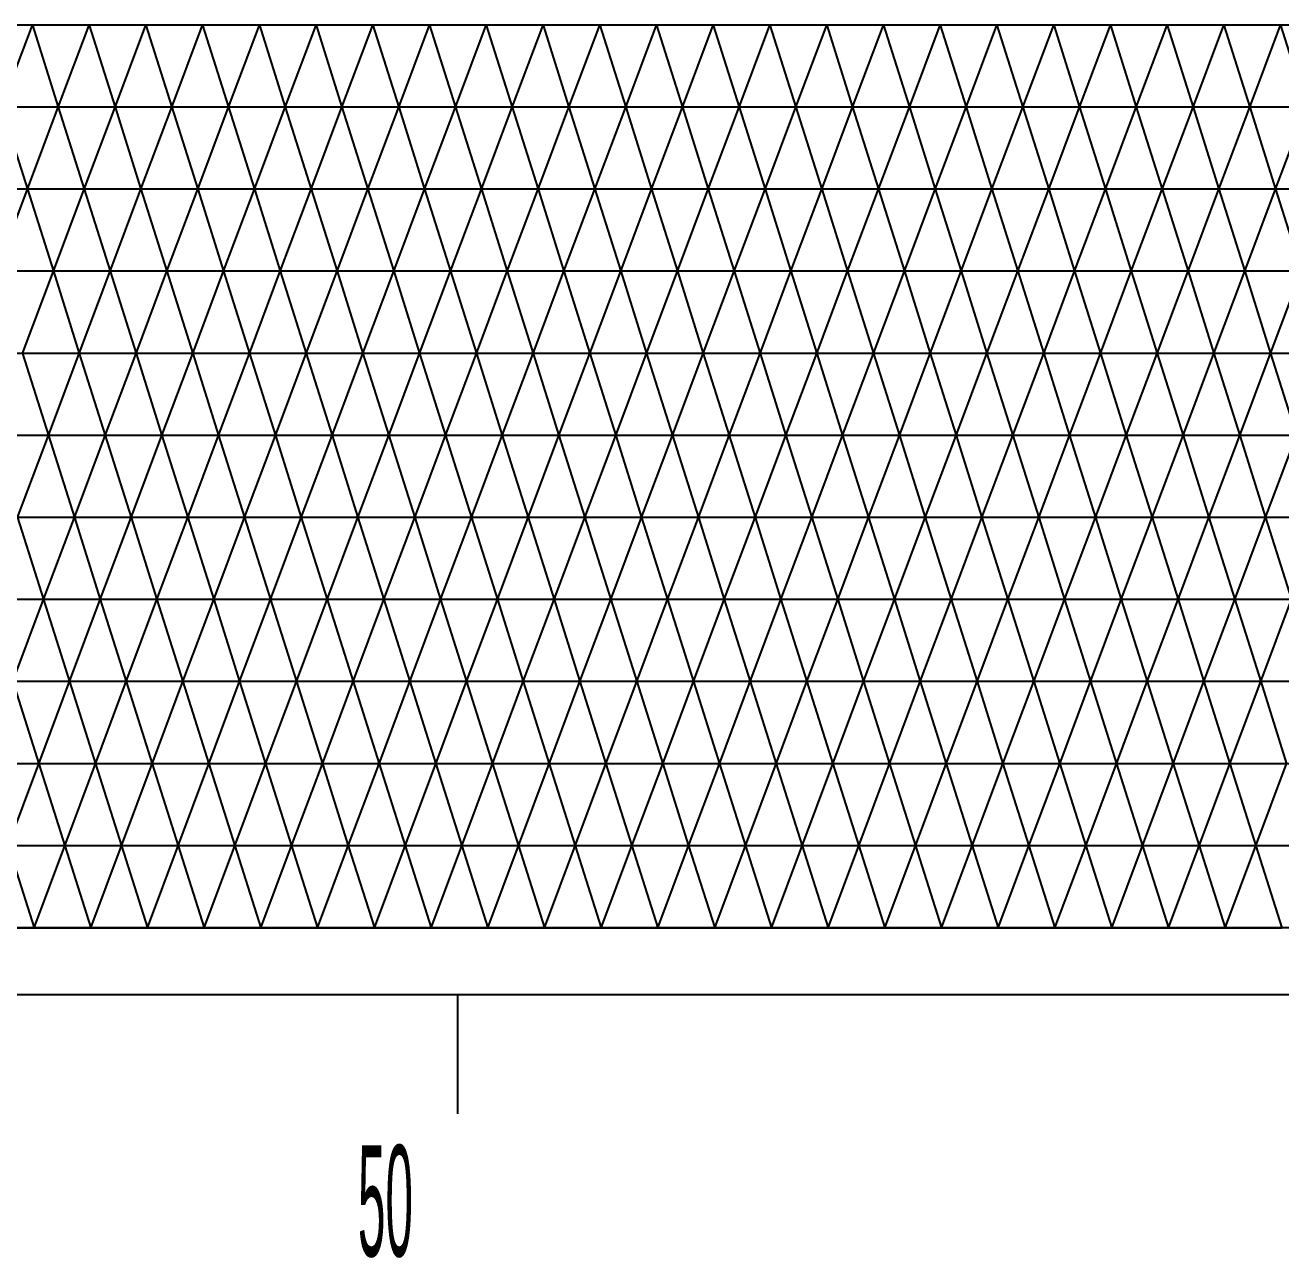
# Model space of a CAD drawing. Extents: x 0.18 to 10.14, y 0.02 to 7.38.
# Drawn here: x 4.278 to 5.159, y 0.212 to 1.078 of the extents above; entities that cross this region are included whole.
import ezdxf

# ---------------------------------------------------------------- set-up
doc = ezdxf.new("R2010")
doc.units = 0
doc.layers.add('1', color=7, linetype='CONTINUOUS')

msp = doc.modelspace()

# ---------------------------------------------------------------- linework, layer by layer
at = {"layer": '1', "color": 253}
for p, q in [((9.879836, 1.077607), (0.620165, 1.077607)), ((4.26116, 1.01999), (4.282808, 1.077607)), ((4.282808, 1.077607), (4.300995, 1.01999)), ((4.300995, 1.01999), (4.322644, 1.077607)), ((4.322644, 1.077607), (4.34083, 1.01999)), ((4.34083, 1.01999), (4.362479, 1.077607)), ((4.362479, 1.077607), (4.380665, 1.01999)), ((4.380665, 1.01999), (4.402315, 1.077607)), ((4.402315, 1.077607), (4.420499, 1.01999)), ((4.420499, 1.01999), (4.442151, 1.077607)), ((4.442151, 1.077607), (4.460334, 1.01999)), ((4.460334, 1.01999), (4.481987, 1.077607)), ((4.481987, 1.077607), (4.500168, 1.01999)), ((4.500168, 1.01999), (4.521822, 1.077607)), ((4.521822, 1.077607), (4.540003, 1.01999)), ((4.540003, 1.01999), (4.561657, 1.077607)), ((4.561657, 1.077607), (4.579837, 1.01999)), ((4.579837, 1.01999), (4.601493, 1.077607)), ((4.601493, 1.077607), (4.619672, 1.01999)), ((4.619672, 1.01999), (4.641329, 1.077607)), ((4.641329, 1.077607), (4.659507, 1.01999)), ((4.659507, 1.01999), (4.681165, 1.077607)), ((4.681165, 1.077607), (4.699341, 1.01999)), ((4.699341, 1.01999), (4.721001, 1.077607)), ((4.721001, 1.077607), (4.739176, 1.01999)), ((4.739176, 1.01999), (4.760836, 1.077607)), ((4.760836, 1.077607), (4.77901, 1.01999)), ((4.77901, 1.01999), (4.800672, 1.077607)), ((4.800672, 1.077607), (4.818845, 1.01999)), ((4.818845, 1.01999), (4.840508, 1.077607)), ((4.840508, 1.077607), (4.858679, 1.01999)), ((4.858679, 1.01999), (4.880343, 1.077607)), ((4.880343, 1.077607), (4.898514, 1.01999)), ((4.898514, 1.01999), (4.920178, 1.077607)), ((4.920178, 1.077607), (4.938349, 1.01999)), ((4.938349, 1.01999), (4.960014, 1.077607)), ((4.960014, 1.077607), (4.978183, 1.01999)), ((4.978183, 1.01999), (4.99985, 1.077607)), ((4.99985, 1.077607), (5.018018, 1.01999)), ((5.018018, 1.01999), (5.039686, 1.077607)), ((5.039686, 1.077607), (5.057852, 1.01999)), ((5.057852, 1.01999), (5.079521, 1.077607)), ((5.079521, 1.077607), (5.097687, 1.01999)), ((5.097687, 1.01999), (5.119357, 1.077607)), ((5.119357, 1.077607), (5.137521, 1.01999)), ((5.137521, 1.01999), (5.159193, 1.077607)), ((5.159193, 1.077607), (5.177356, 1.01999)), ((9.879836, 1.01999), (0.620165, 1.01999)), ((4.26116, 1.01999), (4.279344, 0.962373)), ((4.279344, 0.962373), (4.300995, 1.01999)), ((4.300995, 1.01999), (4.319177, 0.962373)), ((4.319177, 0.962373), (4.34083, 1.01999)), ((4.34083, 1.01999), (4.359011, 0.962373)), ((4.359011, 0.962373), (4.380665, 1.01999)), ((4.380665, 1.01999), (4.398844, 0.962373)), ((4.398844, 0.962373), (4.420499, 1.01999)), ((4.420499, 1.01999), (4.438677, 0.962373)), ((4.438677, 0.962373), (4.460334, 1.01999)), ((4.460334, 1.01999), (4.478511, 0.962373)), ((4.478511, 0.962373), (4.500168, 1.01999)), ((4.500168, 1.01999), (4.518345, 0.962373)), ((4.518345, 0.962373), (4.540003, 1.01999)), ((4.540003, 1.01999), (4.558178, 0.962373)), ((4.558178, 0.962373), (4.579837, 1.01999)), ((4.579837, 1.01999), (4.598011, 0.962373)), ((4.598011, 0.962373), (4.619672, 1.01999)), ((4.619672, 1.01999), (4.637845, 0.962373)), ((4.637845, 0.962373), (4.659507, 1.01999)), ((4.659507, 1.01999), (4.677678, 0.962373)), ((4.677678, 0.962373), (4.699341, 1.01999)), ((4.699341, 1.01999), (4.717512, 0.962373)), ((4.717512, 0.962373), (4.739176, 1.01999)), ((4.739176, 1.01999), (4.757345, 0.962373)), ((4.757345, 0.962373), (4.77901, 1.01999)), ((4.77901, 1.01999), (4.797179, 0.962373)), ((4.797179, 0.962373), (4.818845, 1.01999)), ((4.818845, 1.01999), (4.837012, 0.962373)), ((4.837012, 0.962373), (4.858679, 1.01999)), ((4.858679, 1.01999), (4.876846, 0.962373)), ((4.876846, 0.962373), (4.898514, 1.01999)), ((4.898514, 1.01999), (4.916679, 0.962373)), ((4.916679, 0.962373), (4.938349, 1.01999)), ((4.938349, 1.01999), (4.956512, 0.962373)), ((4.956512, 0.962373), (4.978183, 1.01999)), ((4.978183, 1.01999), (4.996346, 0.962373)), ((4.996346, 0.962373), (5.018018, 1.01999)), ((5.018018, 1.01999), (5.03618, 0.962373)), ((5.03618, 0.962373), (5.057852, 1.01999)), ((5.057852, 1.01999), (5.076013, 0.962373)), ((5.076013, 0.962373), (5.097687, 1.01999)), ((5.097687, 1.01999), (5.115847, 0.962373)), ((5.115847, 0.962373), (5.137521, 1.01999)), ((5.137521, 1.01999), (5.15568, 0.962373)), ((5.15568, 0.962373), (5.177356, 1.01999)), ((9.879836, 0.962373), (0.620165, 0.962373)), ((4.25769, 0.904755), (4.279344, 0.962373)), ((4.279344, 0.962373), (4.297523, 0.904755)), ((4.297523, 0.904755), (4.319177, 0.962373)), ((4.319177, 0.962373), (4.337355, 0.904755)), ((4.337355, 0.904755), (4.359011, 0.962373)), ((4.359011, 0.962373), (4.377187, 0.904755)), ((4.377187, 0.904755), (4.398844, 0.962373)), ((4.398844, 0.962373), (4.417019, 0.904755)), ((4.417019, 0.904755), (4.438677, 0.962373)), ((4.438677, 0.962373), (4.456852, 0.904755)), ((4.456852, 0.904755), (4.478511, 0.962373)), ((4.478511, 0.962373), (4.496685, 0.904755)), ((4.496685, 0.904755), (4.518345, 0.962373)), ((4.518345, 0.962373), (4.536517, 0.904755)), ((4.536517, 0.904755), (4.558178, 0.962373)), ((4.558178, 0.962373), (4.576349, 0.904755)), ((4.576349, 0.904755), (4.598011, 0.962373)), ((4.598011, 0.962373), (4.616182, 0.904755)), ((4.616182, 0.904755), (4.637845, 0.962373)), ((4.637845, 0.962373), (4.656014, 0.904755)), ((4.656014, 0.904755), (4.677678, 0.962373)), ((4.677678, 0.962373), (4.695847, 0.904755)), ((4.695847, 0.904755), (4.717512, 0.962373)), ((4.717512, 0.962373), (4.735679, 0.904755)), ((4.735679, 0.904755), (4.757345, 0.962373)), ((4.757345, 0.962373), (4.775511, 0.904755)), ((4.775511, 0.904755), (4.797179, 0.962373)), ((4.797179, 0.962373), (4.815344, 0.904755)), ((4.815344, 0.904755), (4.837012, 0.962373)), ((4.837012, 0.962373), (4.855176, 0.904755)), ((4.855176, 0.904755), (4.876846, 0.962373)), ((4.876846, 0.962373), (4.895009, 0.904755)), ((4.895009, 0.904755), (4.916679, 0.962373)), ((4.916679, 0.962373), (4.934841, 0.904755)), ((4.934841, 0.904755), (4.956512, 0.962373)), ((4.956512, 0.962373), (4.974674, 0.904755)), ((4.974674, 0.904755), (4.996346, 0.962373)), ((4.996346, 0.962373), (5.014506, 0.904755)), ((5.014506, 0.904755), (5.03618, 0.962373)), ((5.03618, 0.962373), (5.054338, 0.904755)), ((5.054338, 0.904755), (5.076013, 0.962373)), ((5.076013, 0.962373), (5.094171, 0.904755)), ((5.094171, 0.904755), (5.115847, 0.962373)), ((5.115847, 0.962373), (5.134003, 0.904755)), ((5.134003, 0.904755), (5.15568, 0.962373)), ((5.15568, 0.962373), (5.173835, 0.904755)), ((9.879836, 0.904755), (0.620165, 0.904755)), ((4.275869, 0.847138), (4.297523, 0.904755)), ((4.297523, 0.904755), (4.315701, 0.847138)), ((4.315701, 0.847138), (4.337355, 0.904755)), ((4.337355, 0.904755), (4.355532, 0.847138)), ((4.355532, 0.847138), (4.377187, 0.904755)), ((4.377187, 0.904755), (4.395363, 0.847138)), ((4.395363, 0.847138), (4.417019, 0.904755)), ((4.417019, 0.904755), (4.435195, 0.847138)), ((4.435195, 0.847138), (4.456852, 0.904755)), ((4.456852, 0.904755), (4.475026, 0.847138)), ((4.475026, 0.847138), (4.496685, 0.904755)), ((4.496685, 0.904755), (4.514857, 0.847138)), ((4.514857, 0.847138), (4.536517, 0.904755)), ((4.536517, 0.904755), (4.554689, 0.847138)), ((4.554689, 0.847138), (4.576349, 0.904755)), ((4.576349, 0.904755), (4.59452, 0.847138)), ((4.59452, 0.847138), (4.616182, 0.904755)), ((4.616182, 0.904755), (4.634352, 0.847138)), ((4.634352, 0.847138), (4.656014, 0.904755)), ((4.656014, 0.904755), (4.674183, 0.847138)), ((4.674183, 0.847138), (4.695847, 0.904755)), ((4.695847, 0.904755), (4.714015, 0.847138)), ((4.714015, 0.847138), (4.735679, 0.904755)), ((4.735679, 0.904755), (4.753846, 0.847138)), ((4.753846, 0.847138), (4.775511, 0.904755)), ((4.775511, 0.904755), (4.793676, 0.847138)), ((4.793676, 0.847138), (4.815344, 0.904755)), ((4.815344, 0.904755), (4.833508, 0.847138)), ((4.833508, 0.847138), (4.855176, 0.904755)), ((4.855176, 0.904755), (4.873339, 0.847138)), ((4.873339, 0.847138), (4.895009, 0.904755)), ((4.895009, 0.904755), (4.91317, 0.847138)), ((4.91317, 0.847138), (4.934841, 0.904755)), ((4.934841, 0.904755), (4.953001, 0.847138)), ((4.953001, 0.847138), (4.974674, 0.904755)), ((4.974674, 0.904755), (4.992833, 0.847138)), ((4.992833, 0.847138), (5.014506, 0.904755)), ((5.014506, 0.904755), (5.032664, 0.847138)), ((5.032664, 0.847138), (5.054338, 0.904755)), ((5.054338, 0.904755), (5.072496, 0.847138)), ((5.072496, 0.847138), (5.094171, 0.904755)), ((5.094171, 0.904755), (5.112327, 0.847138)), ((5.112327, 0.847138), (5.134003, 0.904755)), ((5.134003, 0.904755), (5.152158, 0.847138)), ((5.152158, 0.847138), (5.173835, 0.904755)), ((9.879836, 0.847138), (0.620165, 0.847138)), ((4.275869, 0.847138), (4.294051, 0.789521)), ((4.294051, 0.789521), (4.315701, 0.847138)), ((4.315701, 0.847138), (4.333881, 0.789521)), ((4.333881, 0.789521), (4.355532, 0.847138)), ((4.355532, 0.847138), (4.373712, 0.789521)), ((4.373712, 0.789521), (4.395363, 0.847138)), ((4.395363, 0.847138), (4.413542, 0.789521)), ((4.413542, 0.789521), (4.435195, 0.847138)), ((4.435195, 0.847138), (4.453372, 0.789521)), ((4.453372, 0.789521), (4.475026, 0.847138)), ((4.475026, 0.847138), (4.493203, 0.789521)), ((4.493203, 0.789521), (4.514857, 0.847138)), ((4.514857, 0.847138), (4.533033, 0.789521)), ((4.533033, 0.789521), (4.554689, 0.847138)), ((4.554689, 0.847138), (4.572863, 0.789521)), ((4.572863, 0.789521), (4.59452, 0.847138)), ((4.59452, 0.847138), (4.612693, 0.789521)), ((4.612693, 0.789521), (4.634352, 0.847138)), ((4.634352, 0.847138), (4.652523, 0.789521)), ((4.652523, 0.789521), (4.674183, 0.847138)), ((4.674183, 0.847138), (4.692354, 0.789521)), ((4.692354, 0.789521), (4.714015, 0.847138)), ((4.714015, 0.847138), (4.732183, 0.789521)), ((4.732183, 0.789521), (4.753846, 0.847138)), ((4.753846, 0.847138), (4.772014, 0.789521)), ((4.772014, 0.789521), (4.793676, 0.847138)), ((4.793676, 0.847138), (4.811844, 0.789521)), ((4.811844, 0.789521), (4.833508, 0.847138)), ((4.833508, 0.847138), (4.851675, 0.789521)), ((4.851675, 0.789521), (4.873339, 0.847138)), ((4.873339, 0.847138), (4.891504, 0.789521)), ((4.891504, 0.789521), (4.91317, 0.847138)), ((4.91317, 0.847138), (4.931335, 0.789521)), ((4.931335, 0.789521), (4.953001, 0.847138)), ((4.953001, 0.847138), (4.971165, 0.789521)), ((4.971165, 0.789521), (4.992833, 0.847138)), ((4.992833, 0.847138), (5.010995, 0.789521)), ((5.010995, 0.789521), (5.032664, 0.847138)), ((5.032664, 0.847138), (5.050826, 0.789521)), ((5.050826, 0.789521), (5.072496, 0.847138)), ((5.072496, 0.847138), (5.090655, 0.789521)), ((5.090655, 0.789521), (5.112327, 0.847138)), ((5.112327, 0.847138), (5.130486, 0.789521)), ((5.130486, 0.789521), (5.152158, 0.847138)), ((5.152158, 0.847138), (5.170316, 0.789521)), ((9.879836, 0.789521), (0.620165, 0.789521)), ((4.27241, 0.731904), (4.294051, 0.789521)), ((4.294051, 0.789521), (4.312239, 0.731904)), ((4.312239, 0.731904), (4.333881, 0.789521)), ((4.333881, 0.789521), (4.352068, 0.731904)), ((4.352068, 0.731904), (4.373712, 0.789521)), ((4.373712, 0.789521), (4.391897, 0.731904)), ((4.391897, 0.731904), (4.413542, 0.789521)), ((4.413542, 0.789521), (4.431727, 0.731904)), ((4.431727, 0.731904), (4.453372, 0.789521)), ((4.453372, 0.789521), (4.471556, 0.731904)), ((4.471556, 0.731904), (4.493203, 0.789521)), ((4.493203, 0.789521), (4.511385, 0.731904)), ((4.511385, 0.731904), (4.533033, 0.789521)), ((4.533033, 0.789521), (4.551214, 0.731904)), ((4.551214, 0.731904), (4.572863, 0.789521)), ((4.572863, 0.789521), (4.591043, 0.731904)), ((4.591043, 0.731904), (4.612693, 0.789521)), ((4.612693, 0.789521), (4.630872, 0.731904)), ((4.630872, 0.731904), (4.652523, 0.789521)), ((4.652523, 0.789521), (4.670702, 0.731904)), ((4.670702, 0.731904), (4.692354, 0.789521)), ((4.692354, 0.789521), (4.71053, 0.731904)), ((4.71053, 0.731904), (4.732183, 0.789521)), ((4.732183, 0.789521), (4.75036, 0.731904)), ((4.75036, 0.731904), (4.772014, 0.789521)), ((4.772014, 0.789521), (4.790189, 0.731904)), ((4.790189, 0.731904), (4.811844, 0.789521)), ((4.811844, 0.789521), (4.830018, 0.731904)), ((4.830018, 0.731904), (4.851675, 0.789521)), ((4.851675, 0.789521), (4.869847, 0.731904)), ((4.869847, 0.731904), (4.891504, 0.789521)), ((4.891504, 0.789521), (4.909677, 0.731904)), ((4.909677, 0.731904), (4.931335, 0.789521)), ((4.931335, 0.789521), (4.949505, 0.731904)), ((4.949505, 0.731904), (4.971165, 0.789521)), ((4.971165, 0.789521), (4.989335, 0.731904)), ((4.989335, 0.731904), (5.010995, 0.789521)), ((5.010995, 0.789521), (5.029164, 0.731904)), ((5.029164, 0.731904), (5.050826, 0.789521)), ((5.050826, 0.789521), (5.068993, 0.731904)), ((5.068993, 0.731904), (5.090655, 0.789521)), ((5.090655, 0.789521), (5.108822, 0.731904)), ((5.108822, 0.731904), (5.130486, 0.789521)), ((5.130486, 0.789521), (5.148651, 0.731904)), ((5.148651, 0.731904), (5.170316, 0.789521)), ((9.879836, 0.731904), (0.620165, 0.731904)), ((4.27241, 0.731904), (4.29061, 0.674286)), ((4.29061, 0.674286), (4.312239, 0.731904)), ((4.312239, 0.731904), (4.330438, 0.674286)), ((4.330438, 0.674286), (4.352068, 0.731904)), ((4.352068, 0.731904), (4.370266, 0.674286)), ((4.370266, 0.674286), (4.391897, 0.731904)), ((4.391897, 0.731904), (4.410094, 0.674286)), ((4.410094, 0.674286), (4.431727, 0.731904)), ((4.431727, 0.731904), (4.449922, 0.674286)), ((4.449922, 0.674286), (4.471556, 0.731904)), ((4.471556, 0.731904), (4.48975, 0.674286)), ((4.48975, 0.674286), (4.511385, 0.731904)), ((4.511385, 0.731904), (4.529578, 0.674286)), ((4.529578, 0.674286), (4.551214, 0.731904)), ((4.551214, 0.731904), (4.569407, 0.674286)), ((4.569407, 0.674286), (4.591043, 0.731904)), ((4.591043, 0.731904), (4.609234, 0.674286)), ((4.609234, 0.674286), (4.630872, 0.731904)), ((4.630872, 0.731904), (4.649062, 0.674286)), ((4.649062, 0.674286), (4.670702, 0.731904)), ((4.670702, 0.731904), (4.68889, 0.674286)), ((4.68889, 0.674286), (4.71053, 0.731904)), ((4.71053, 0.731904), (4.728718, 0.674286)), ((4.728718, 0.674286), (4.75036, 0.731904)), ((4.75036, 0.731904), (4.768547, 0.674286)), ((4.768547, 0.674286), (4.790189, 0.731904)), ((4.790189, 0.731904), (4.808374, 0.674286)), ((4.808374, 0.674286), (4.830018, 0.731904)), ((4.830018, 0.731904), (4.848203, 0.674286)), ((4.848203, 0.674286), (4.869847, 0.731904)), ((4.869847, 0.731904), (4.888031, 0.674286)), ((4.888031, 0.674286), (4.909677, 0.731904)), ((4.909677, 0.731904), (4.927859, 0.674286)), ((4.927859, 0.674286), (4.949505, 0.731904)), ((4.949505, 0.731904), (4.967687, 0.674286)), ((4.967687, 0.674286), (4.989335, 0.731904)), ((4.989335, 0.731904), (5.007514, 0.674286)), ((5.007514, 0.674286), (5.029164, 0.731904)), ((5.029164, 0.731904), (5.047343, 0.674286)), ((5.047343, 0.674286), (5.068993, 0.731904)), ((5.068993, 0.731904), (5.087171, 0.674286)), ((5.087171, 0.674286), (5.108822, 0.731904)), ((5.108822, 0.731904), (5.126999, 0.674286)), ((5.126999, 0.674286), (5.148651, 0.731904)), ((5.148651, 0.731904), (5.166827, 0.674286)), ((9.879836, 0.674286), (0.620165, 0.674286)), ((4.268998, 0.616669), (4.29061, 0.674286)), ((4.29061, 0.674286), (4.308825, 0.616669)), ((4.308825, 0.616669), (4.330438, 0.674286)), ((4.330438, 0.674286), (4.348652, 0.616669)), ((4.348652, 0.616669), (4.370266, 0.674286)), ((4.370266, 0.674286), (4.388479, 0.616669)), ((4.388479, 0.616669), (4.410094, 0.674286)), ((4.410094, 0.674286), (4.428306, 0.616669)), ((4.428306, 0.616669), (4.449922, 0.674286)), ((4.449922, 0.674286), (4.468132, 0.616669)), ((4.468132, 0.616669), (4.48975, 0.674286)), ((4.48975, 0.674286), (4.50796, 0.616669)), ((4.50796, 0.616669), (4.529578, 0.674286)), ((4.529578, 0.674286), (4.547787, 0.616669)), ((4.547787, 0.616669), (4.569407, 0.674286)), ((4.569407, 0.674286), (4.587614, 0.616669)), ((4.587614, 0.616669), (4.609234, 0.674286)), ((4.609234, 0.674286), (4.627441, 0.616669)), ((4.627441, 0.616669), (4.649062, 0.674286)), ((4.649062, 0.674286), (4.667268, 0.616669)), ((4.667268, 0.616669), (4.68889, 0.674286)), ((4.68889, 0.674286), (4.707095, 0.616669)), ((4.707095, 0.616669), (4.728718, 0.674286)), ((4.728718, 0.674286), (4.746922, 0.616669)), ((4.746922, 0.616669), (4.768547, 0.674286)), ((4.768547, 0.674286), (4.786748, 0.616669)), ((4.786748, 0.616669), (4.808374, 0.674286)), ((4.808374, 0.674286), (4.826576, 0.616669)), ((4.826576, 0.616669), (4.848203, 0.674286)), ((4.848203, 0.674286), (4.866402, 0.616669)), ((4.866402, 0.616669), (4.888031, 0.674286)), ((4.888031, 0.674286), (4.906229, 0.616669)), ((4.906229, 0.616669), (4.927859, 0.674286)), ((4.927859, 0.674286), (4.946057, 0.616669)), ((4.946057, 0.616669), (4.967687, 0.674286)), ((4.967687, 0.674286), (4.985883, 0.616669)), ((4.985883, 0.616669), (5.007514, 0.674286)), ((5.007514, 0.674286), (5.02571, 0.616669)), ((5.02571, 0.616669), (5.047343, 0.674286)), ((5.047343, 0.674286), (5.065537, 0.616669)), ((5.065537, 0.616669), (5.087171, 0.674286)), ((5.087171, 0.674286), (5.105364, 0.616669)), ((5.105364, 0.616669), (5.126999, 0.674286)), ((5.126999, 0.674286), (5.145192, 0.616669)), ((5.145192, 0.616669), (5.166827, 0.674286)), ((9.879836, 0.616669), (0.620165, 0.616669)), ((4.268998, 0.616669), (4.287232, 0.559052)), ((4.287232, 0.559052), (4.308825, 0.616669)), ((4.308825, 0.616669), (4.327058, 0.559052)), ((4.327058, 0.559052), (4.348652, 0.616669)), ((4.348652, 0.616669), (4.366884, 0.559052)), ((4.366884, 0.559052), (4.388479, 0.616669)), ((4.388479, 0.616669), (4.40671, 0.559052)), ((4.40671, 0.559052), (4.428306, 0.616669)), ((4.428306, 0.616669), (4.446536, 0.559052)), ((4.446536, 0.559052), (4.468132, 0.616669)), ((4.468132, 0.616669), (4.486362, 0.559052)), ((4.486362, 0.559052), (4.50796, 0.616669)), ((4.50796, 0.616669), (4.526187, 0.559052)), ((4.526187, 0.559052), (4.547787, 0.616669)), ((4.547787, 0.616669), (4.566013, 0.559052)), ((4.566013, 0.559052), (4.587614, 0.616669)), ((4.587614, 0.616669), (4.605839, 0.559052)), ((4.605839, 0.559052), (4.627441, 0.616669)), ((4.627441, 0.616669), (4.645665, 0.559052)), ((4.645665, 0.559052), (4.667268, 0.616669)), ((4.667268, 0.616669), (4.685491, 0.559052)), ((4.685491, 0.559052), (4.707095, 0.616669)), ((4.707095, 0.616669), (4.725317, 0.559052)), ((4.725317, 0.559052), (4.746922, 0.616669)), ((4.746922, 0.616669), (4.765143, 0.559052)), ((4.765143, 0.559052), (4.786748, 0.616669)), ((4.786748, 0.616669), (4.804969, 0.559052)), ((4.804969, 0.559052), (4.826576, 0.616669)), ((4.826576, 0.616669), (4.844795, 0.559052)), ((4.844795, 0.559052), (4.866402, 0.616669)), ((4.866402, 0.616669), (4.88462, 0.559052)), ((4.88462, 0.559052), (4.906229, 0.616669)), ((4.906229, 0.616669), (4.924446, 0.559052)), ((4.924446, 0.559052), (4.946057, 0.616669)), ((4.946057, 0.616669), (4.964272, 0.559052)), ((4.964272, 0.559052), (4.985883, 0.616669)), ((4.985883, 0.616669), (5.004098, 0.559052)), ((5.004098, 0.559052), (5.02571, 0.616669)), ((5.02571, 0.616669), (5.043924, 0.559052)), ((5.043924, 0.559052), (5.065537, 0.616669)), ((5.065537, 0.616669), (5.08375, 0.559052)), ((5.08375, 0.559052), (5.105364, 0.616669)), ((5.105364, 0.616669), (5.123576, 0.559052)), ((5.123576, 0.559052), (5.145192, 0.616669)), ((5.145192, 0.616669), (5.163402, 0.559052)), ((9.879836, 0.559052), (0.620165, 0.559052)), ((4.265665, 0.501435), (4.287232, 0.559052)), ((4.287232, 0.559052), (4.30549, 0.501435)), ((4.30549, 0.501435), (4.327058, 0.559052)), ((4.327058, 0.559052), (4.345315, 0.501435)), ((4.345315, 0.501435), (4.366884, 0.559052)), ((4.366884, 0.559052), (4.385139, 0.501435)), ((4.385139, 0.501435), (4.40671, 0.559052)), ((4.40671, 0.559052), (4.424964, 0.501435)), ((4.424964, 0.501435), (4.446536, 0.559052)), ((4.446536, 0.559052), (4.464789, 0.501435)), ((4.464789, 0.501435), (4.486362, 0.559052)), ((4.486362, 0.559052), (4.504613, 0.501435)), ((4.504613, 0.501435), (4.526187, 0.559052)), ((4.526187, 0.559052), (4.544438, 0.501435)), ((4.544438, 0.501435), (4.566013, 0.559052)), ((4.566013, 0.559052), (4.584263, 0.501435)), ((4.584263, 0.501435), (4.605839, 0.559052)), ((4.605839, 0.559052), (4.624088, 0.501435)), ((4.624088, 0.501435), (4.645665, 0.559052)), ((4.645665, 0.559052), (4.663913, 0.501435)), ((4.663913, 0.501435), (4.685491, 0.559052)), ((4.685491, 0.559052), (4.703738, 0.501435)), ((4.703738, 0.501435), (4.725317, 0.559052)), ((4.725317, 0.559052), (4.743562, 0.501435)), ((4.743562, 0.501435), (4.765143, 0.559052)), ((4.765143, 0.559052), (4.783387, 0.501435)), ((4.783387, 0.501435), (4.804969, 0.559052)), ((4.804969, 0.559052), (4.823212, 0.501435)), ((4.823212, 0.501435), (4.844795, 0.559052)), ((4.844795, 0.559052), (4.863037, 0.501435)), ((4.863037, 0.501435), (4.88462, 0.559052)), ((4.88462, 0.559052), (4.902862, 0.501435)), ((4.902862, 0.501435), (4.924446, 0.559052)), ((4.924446, 0.559052), (4.942686, 0.501435)), ((4.942686, 0.501435), (4.964272, 0.559052)), ((4.964272, 0.559052), (4.982511, 0.501435)), ((4.982511, 0.501435), (5.004098, 0.559052)), ((5.004098, 0.559052), (5.022336, 0.501435)), ((5.022336, 0.501435), (5.043924, 0.559052)), ((5.043924, 0.559052), (5.062161, 0.501435)), ((5.062161, 0.501435), (5.08375, 0.559052)), ((5.08375, 0.559052), (5.101985, 0.501435)), ((5.101985, 0.501435), (5.123576, 0.559052)), ((5.123576, 0.559052), (5.14181, 0.501435)), ((5.14181, 0.501435), (5.163402, 0.559052)), ((9.879836, 0.501435), (0.620165, 0.501435)), ((4.265665, 0.501435), (4.283946, 0.443817)), ((4.283946, 0.443817), (4.30549, 0.501435)), ((4.30549, 0.501435), (4.323768, 0.443817)), ((4.323768, 0.443817), (4.345315, 0.501435)), ((4.345315, 0.501435), (4.363592, 0.443817)), ((4.363592, 0.443817), (4.385139, 0.501435)), ((4.385139, 0.501435), (4.403416, 0.443817)), ((4.403416, 0.443817), (4.424964, 0.501435)), ((4.424964, 0.501435), (4.44324, 0.443817)), ((4.44324, 0.443817), (4.464789, 0.501435)), ((4.464789, 0.501435), (4.483063, 0.443817)), ((4.483063, 0.443817), (4.504613, 0.501435)), ((4.504613, 0.501435), (4.522887, 0.443817)), ((4.522887, 0.443817), (4.544438, 0.501435)), ((4.544438, 0.501435), (4.562711, 0.443817)), ((4.562711, 0.443817), (4.584263, 0.501435)), ((4.584263, 0.501435), (4.602534, 0.443817)), ((4.602534, 0.443817), (4.624088, 0.501435)), ((4.624088, 0.501435), (4.642358, 0.443817)), ((4.642358, 0.443817), (4.663913, 0.501435)), ((4.663913, 0.501435), (4.682182, 0.443817)), ((4.682182, 0.443817), (4.703738, 0.501435)), ((4.703738, 0.501435), (4.722006, 0.443817)), ((4.722006, 0.443817), (4.743562, 0.501435)), ((4.743562, 0.501435), (4.761829, 0.443817)), ((4.761829, 0.443817), (4.783387, 0.501435)), ((4.783387, 0.501435), (4.801653, 0.443817)), ((4.801653, 0.443817), (4.823212, 0.501435)), ((4.823212, 0.501435), (4.841477, 0.443817)), ((4.841477, 0.443817), (4.863037, 0.501435)), ((4.863037, 0.501435), (4.8813, 0.443817)), ((4.8813, 0.443817), (4.902862, 0.501435)), ((4.902862, 0.501435), (4.921124, 0.443817)), ((4.921124, 0.443817), (4.942686, 0.501435)), ((4.942686, 0.501435), (4.960948, 0.443817)), ((4.960948, 0.443817), (4.982511, 0.501435)), ((4.982511, 0.501435), (5.000772, 0.443817)), ((5.000772, 0.443817), (5.022336, 0.501435)), ((5.022336, 0.501435), (5.040595, 0.443817)), ((5.040595, 0.443817), (5.062161, 0.501435)), ((5.062161, 0.501435), (5.080419, 0.443817)), ((5.080419, 0.443817), (5.101985, 0.501435)), ((5.101985, 0.501435), (5.120243, 0.443817)), ((5.120243, 0.443817), (5.14181, 0.501435)), ((5.14181, 0.501435), (5.160066, 0.443817)), ((9.879836, 0.443817), (0.620165, 0.443817))]:
    msp.add_line(p, q, dxfattribs=at)
at = {"layer": '1', "color": 5}
for p, q in [((4.282808, 1.077607), (4.242972, 1.077607)), ((4.322644, 1.077607), (4.282808, 1.077607)), ((4.362479, 1.077607), (4.322644, 1.077607)), ((4.402315, 1.077607), (4.362479, 1.077607)), ((4.442151, 1.077607), (4.402315, 1.077607)), ((4.481987, 1.077607), (4.442151, 1.077607)), ((4.521822, 1.077607), (4.481987, 1.077607)), ((4.561657, 1.077607), (4.521822, 1.077607)), ((4.601493, 1.077607), (4.561657, 1.077607)), ((4.641329, 1.077607), (4.601493, 1.077607)), ((4.681165, 1.077607), (4.641329, 1.077607)), ((4.721001, 1.077607), (4.681165, 1.077607)), ((4.760836, 1.077607), (4.721001, 1.077607)), ((4.800672, 1.077607), (4.760836, 1.077607)), ((4.840508, 1.077607), (4.800672, 1.077607)), ((4.880343, 1.077607), (4.840508, 1.077607)), ((4.920178, 1.077607), (4.880343, 1.077607)), ((4.960014, 1.077607), (4.920178, 1.077607)), ((4.99985, 1.077607), (4.960014, 1.077607)), ((5.039686, 1.077607), (4.99985, 1.077607)), ((5.079521, 1.077607), (5.039686, 1.077607)), ((5.119357, 1.077607), (5.079521, 1.077607)), ((5.159193, 1.077607), (5.119357, 1.077607)), ((5.199028, 1.077607), (5.159193, 1.077607)), ((4.244122, 0.443817), (4.283946, 0.443817)), ((4.283946, 0.443817), (4.323768, 0.443817)), ((4.323768, 0.443817), (4.363592, 0.443817)), ((4.363592, 0.443817), (4.403416, 0.443817)), ((4.403416, 0.443817), (4.44324, 0.443817)), ((4.44324, 0.443817), (4.483063, 0.443817)), ((4.483063, 0.443817), (4.522887, 0.443817)), ((4.522887, 0.443817), (4.562711, 0.443817)), ((4.562711, 0.443817), (4.602534, 0.443817)), ((4.602534, 0.443817), (4.642358, 0.443817)), ((4.642358, 0.443817), (4.682182, 0.443817)), ((4.682182, 0.443817), (4.722006, 0.443817)), ((4.722006, 0.443817), (4.761829, 0.443817)), ((4.761829, 0.443817), (4.801653, 0.443817)), ((4.801653, 0.443817), (4.841477, 0.443817)), ((4.841477, 0.443817), (4.8813, 0.443817)), ((4.8813, 0.443817), (4.921124, 0.443817)), ((4.921124, 0.443817), (4.960948, 0.443817)), ((4.960948, 0.443817), (5.000772, 0.443817)), ((5.000772, 0.443817), (5.040595, 0.443817)), ((5.040595, 0.443817), (5.080419, 0.443817)), ((5.080419, 0.443817), (5.120243, 0.443817)), ((5.120243, 0.443817), (5.160066, 0.443817)), ((0.573529, 0.397059), (9.926471, 0.397059)), ((4.581352, 0.397059), (4.581352, 0.313235))]:
    msp.add_line(p, q, dxfattribs=at)

# ---------------------------------------------------------------- texts
at = {"layer": '1', "color": 5, "width": 0.333333}
msp.add_text('50', height=0.078, dxfattribs=at).set_placement((4.511352, 0.213176))

doc.saveas('drawing.dxf')
